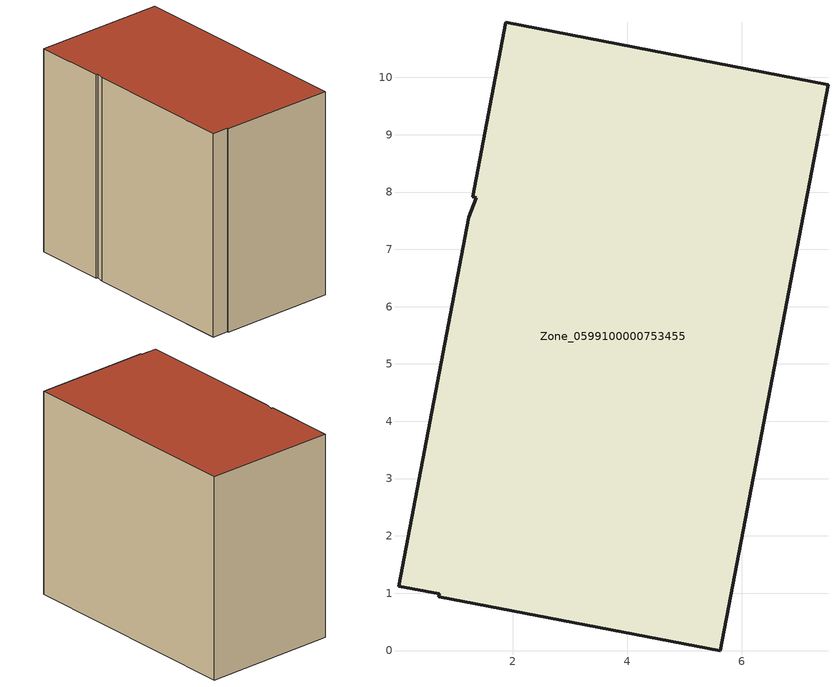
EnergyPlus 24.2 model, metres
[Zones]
Zone_0599100000753455
 floor ground (C_G): 5.62,0 0.71,0.94 0.72,0.99 0.01,1.12 1.24,7.56 1.36,7.9 1.3,7.91 1.88,10.96 7.5,9.87 z0
 wall outside (C_F): 5.62,0 7.5,9.87 1.88,10.96 1.3,7.91 1.36,7.9 1.24,7.56 0.01,1.12 0.72,0.99 0.71,0.94 5.62,0 z0:8.81
 roof outside (C_R): 0.71,0.94 5.62,0 7.5,9.87 1.88,10.96 1.3,7.91 1.36,7.9 1.24,7.56 0.01,1.12 0.72,0.99 z8.81
[BUILDING]
Pand.0599100000753455: North Axis=0; Terrain=City; Loads Convergence Tolerance Value=0.04; Temperature Convergence Tolerance Value=0.4; Solar Distribution=FullExterior; Maximum Number of Warmup Days=25; Minimum Number of Warmup Days=1
[Site:Location]
Rotterdam.The.Hague.AP_ZH_NLD Design_Conditions: Latitude=51.96; Longitude=4.45; Time Zone=1; Elevation=-4.5
[SITE:GROUNDTEMPERATURE:BUILDINGSURFACE]
18, 18, 18, 18, 18, 18, 18, 18, 18, 18, 18, 18
[MATERIAL] Thermal Absorptance=0.9; Solar Absorptance=0.7; Visible Absorptance=0.7
Name | Roughness | Thickness | Conductivity | Density | Specific Heat
G.TC.2006-2014 | MediumSmooth | 0.15 | 0.06 | 540 | 1210
F.TC.2006-2014 | Rough | 0.3 | 0.12 | 1920 | 840
R.TC.2006-2014 | MediumRough | 0.2 | 0.08 | 1500 | 1000
[CONSTRUCTION]
C_G: G.TC.2006-2014
C_F: F.TC.2006-2014
C_R: R.TC.2006-2014
[ZONE]
Zone_0599100000753455: Type=1; Multiplier=1; Ceiling Height=Autocalculate; Volume=Autocalculate; Floor Area=autocalculate; Part of Total Floor Area=Yes
[ZONEINFILTRATION:DESIGNFLOWRATE]
Infil_Zone_0599100000753455: Zone or ZoneList or Space or SpaceList=Zone_0599100000753455; Schedule=AlwaysOn; Design Flow Rate Calculation Method=Flow/Area; Flow Rate per Floor Area=0.0015; Constant Term Coefficient=1; Temperature Term Coefficient=0; Velocity Term Coefficient=0; Velocity Squared Term Coefficient=0
[HVACTEMPLATE:ZONE:IDEALLOADSAIRSYSTEM]
Zone_0599100000753455: Maximum Heating Supply Air Temperature=50; Minimum Cooling Supply Air Temperature=13; Maximum Heating Supply Air Humidity Ratio=0.0156; Minimum Cooling Supply Air Humidity Ratio=0.0077; Heating Limit=NoLimit; Cooling Limit=NoLimit; Dehumidification Control Type=ConstantSensibleHeatRatio; Cooling Sensible Heat Ratio=0.7; Dehumidification Setpoint=60; Humidification Control Type=None; Humidification Setpoint=30; Outdoor Air Method=None; Outdoor Air Flow Rate per Person=0.00944; Outdoor Air Flow Rate per Zone Floor Area=0; Outdoor Air Flow Rate per Zone=0; Demand Controlled Ventilation Type=None; Outdoor Air Economizer Type=NoEconomizer; Heat Recovery Type=None; Sensible Heat Recovery Effectiveness=0.7; Latent Heat Recovery Effectiveness=0.65
[ZONECONTROL:THERMOSTAT]
ThermostatControl_Zone_0599100000753455: Zone or ZoneList=Zone_0599100000753455; Control Type Schedule=DualSetpointControlType; Control 1=Thermostat_Zone_0599100000753455; Temperature Difference Between Cutout And Setpoint=0
[THERMOSTATSETPOINT:DUALSETPOINT]
Thermostat_Zone_0599100000753455: Heating Setpoint Temperature Schedule=HeatingSetpoint_Zone_0599100000753455; Cooling Setpoint Temperature Schedule=CoolingSetpoint_Zone_0599100000753455
[SCHEDULE:COMPACT]
HeatingSetpoint_Zone_0599100000753455: Through: 12/31, For: AllDays, Until: 24:00, 21
CoolingSetpoint_Zone_0599100000753455: Through: 12/31, For: AllDays, Until: 24:00, 24
DualSetpointControlType: Through: 12/31, For: AllDays, Until: 24:00, 4
AlwaysOn: Through: 12/31, For: AllDays, Until: 24:00, 1
